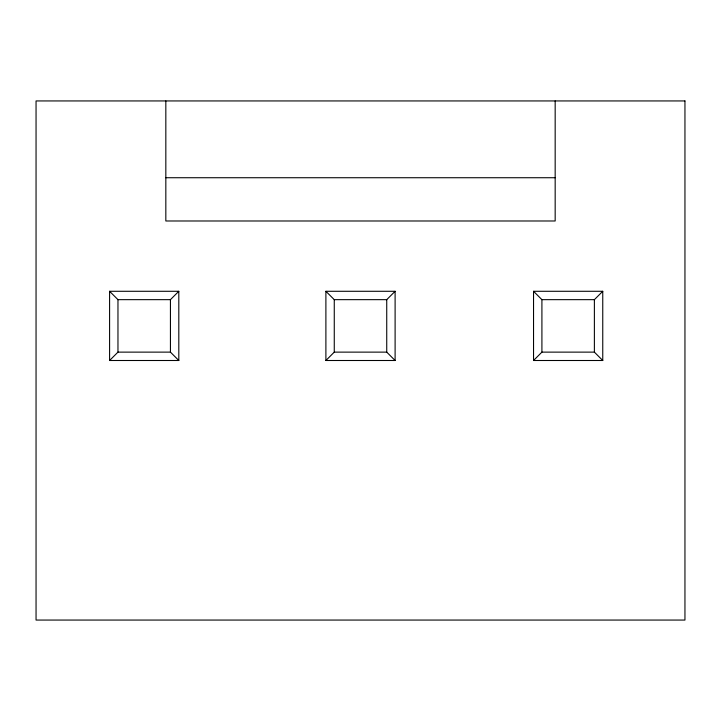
<?xml version="1.0" encoding="UTF-8"?>
<svg xmlns="http://www.w3.org/2000/svg" width="721" height="721" viewBox="0 0 721 721"><rect width="100%" height="100%" fill="white"/><g stroke="black" fill="none" stroke-linecap="round" stroke-linejoin="round"><path stroke-width="1.08" d="M109.592 360.5L117.965 352.127L117.965 299.657L109.592 291.284L178.808 291.284L178.808 360.5L109.592 360.5L109.592 291.284M178.808 360.5L170.435 352.127L170.435 299.657L178.808 291.284M325.892 360.5L334.265 352.127L334.265 299.657L325.892 291.284L395.108 291.284L395.108 360.5L325.892 360.5L325.892 291.284M334.265 299.657L386.735 299.657L395.108 291.284M533.54 360.5L541.913 352.127L541.913 299.657L533.54 291.284L533.54 360.5L602.756 360.5L602.756 291.284L533.54 291.284M541.913 299.657L594.383 299.657L602.756 291.284M165.83 177.726L555.17 177.726M117.965 299.657L170.435 299.657M117.965 352.127L170.435 352.127M334.265 352.127L386.735 352.127L395.108 360.5M541.913 352.127L594.383 352.127L602.756 360.5M594.383 299.657L594.383 352.127M555.17 100.94L555.17 220.986L165.83 220.986L165.83 100.94M386.735 299.657L386.735 352.127M684.95 100.94L36.05 100.94L36.05 620.06L684.95 620.06L684.95 100.94"/></g></svg>
